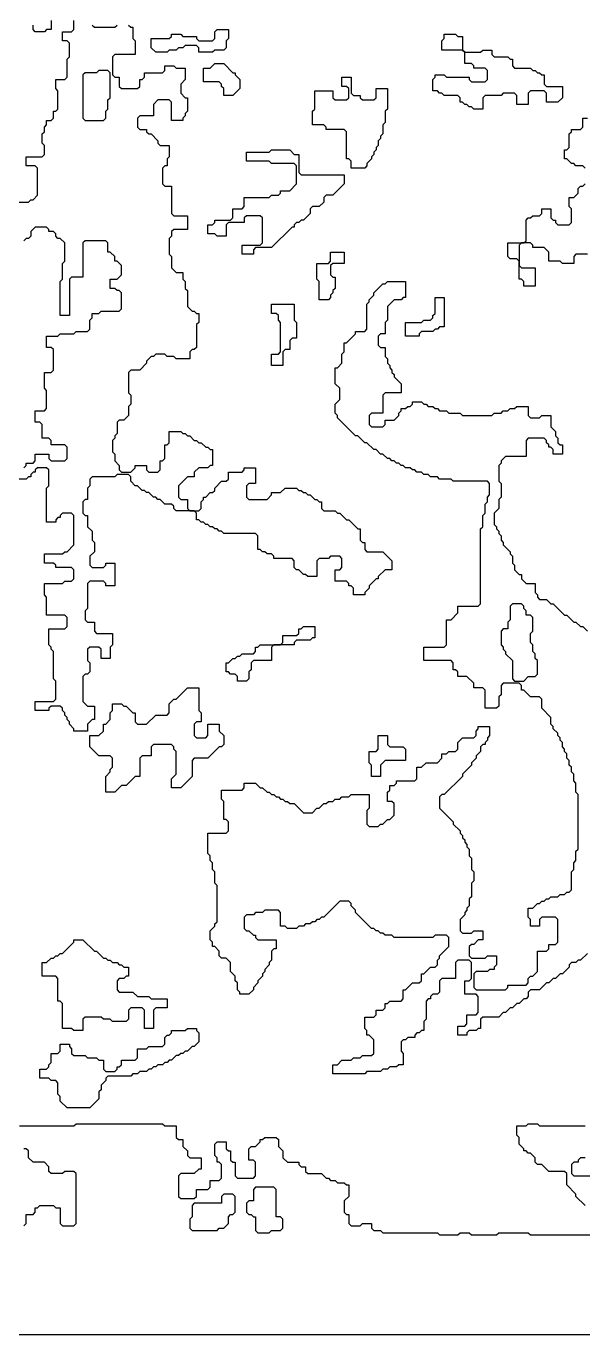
# Model space of a CAD drawing. Header units: metres. Extents: x 0 to 1000, y 0 to 1000.
# Drawn here: x 379 to 619, y 0 to 564 of the extents above; entities that cross this region are included whole.
import ezdxf

# ---------------------------------------------------------------- set-up
doc = ezdxf.new("R2010")
doc.units = ezdxf.units.M

msp = doc.modelspace()

# ---------------------------------------------------------------- linework, layer by layer
for points in [[(370.48, 487.78), (380.25, 487.78), (381.23, 488.76), (382.21, 488.76), (384.16, 490.71), (384.16, 502.44), (383.19, 503.42), (379.28, 503.42), (379.28, 507.33), (386.12, 507.33), (387.1, 508.31), (387.1, 512.22), (386.12, 513.2), (386.12, 517.11), (387.1, 518.08), (387.1, 520.04), (388.07, 521.02), (388.07, 522.97), (390.03, 522.97), (391.01, 523.95), (391.01, 526.88), (391.98, 526.88), (392.96, 527.86), (392.96, 535.68), (391.98, 536.66), (391.98, 540.57), (395.89, 540.57), (396.87, 541.54), (396.87, 549.36), (397.85, 550.34), (397.85, 556.21), (396.87, 557.18), (394.92, 557.18), (394.92, 561.09), (398.83, 561.09), (399.8, 562.07), (399.8, 565.98)], [(423.26, 564.03), (424.24, 563.05), (425.22, 563.05), (425.22, 558.16), (426.2, 557.18), (426.2, 551.32), (417.4, 551.32), (416.42, 550.34), (416.42, 542.52), (417.4, 541.54), (419.35, 541.54), (419.35, 537.63), (420.33, 536.66), (427.17, 536.66), (428.15, 537.63), (428.15, 540.57), (429.13, 540.57), (430.11, 541.54), (430.11, 543.5), (437.93, 543.5), (438.91, 544.48), (438.91, 546.43), (442.82, 546.43), (443.79, 545.45), (447.7, 545.45), (447.7, 540.57), (445.75, 538.61), (445.75, 534.7), (447.7, 532.75), (448.68, 532.75), (448.68, 526.88), (447.7, 525.9), (447.7, 524.93), (446.73, 523.95), (446.73, 522.97), (441.84, 522.97), (441.84, 530.79), (440.86, 531.77), (435.97, 531.77), (434.02, 529.81), (434.02, 524.93), (428.15, 524.93), (427.17, 523.95), (427.17, 520.04), (428.15, 519.06), (431.09, 519.06), (431.09, 518.08), (432.06, 517.11), (433.04, 517.11), (435.97, 514.17), (435.97, 513.2), (436.95, 512.22), (440.86, 512.22), (440.86, 507.33), (439.88, 506.35), (439.88, 503.42), (438.91, 503.42), (437.93, 502.44), (437.93, 495.6), (438.91, 494.62), (441.84, 494.62), (441.84, 482.89), (442.82, 481.92), (448.68, 481.92), (448.68, 476.05), (442.82, 476.05), (441.84, 475.07), (441.84, 473.12), (440.86, 472.14), (440.86, 465.3), (441.84, 464.32), (441.84, 459.43), (443.79, 457.48), (446.73, 457.48), (446.73, 454.55), (447.7, 453.57), (447.7, 450.64), (448.68, 449.66), (448.68, 442.82), (450.64, 440.86), (451.61, 440.86), (452.59, 439.88), (453.57, 439.88), (453.57, 435.97), (452.59, 435), (452.59, 425.22), (451.61, 424.24), (450.64, 424.24), (449.66, 423.26), (449.66, 420.33), (443.79, 420.33), (442.82, 421.31), (439.88, 421.31), (438.91, 422.29), (435, 422.29), (434.02, 421.31), (433.04, 421.31), (431.09, 419.35), (431.09, 418.38), (428.15, 415.44), (424.24, 415.44), (423.26, 414.47), (423.26, 405.67), (424.24, 404.69), (424.24, 400.78), (423.26, 399.8), (423.26, 395.89), (421.31, 393.94), (419.35, 393.94), (418.38, 392.96), (418.38, 388.07), (417.4, 387.1), (417.4, 386.12), (416.42, 385.14), (416.42, 380.25), (417.4, 379.28), (417.4, 376.34), (419.35, 374.39), (419.35, 372.43), (420.33, 371.46), (424.24, 371.46), (426.2, 373.41), (426.2, 374.39), (431.09, 374.39), (431.09, 372.43), (432.06, 371.46), (435.97, 371.46), (436.95, 372.43), (436.95, 376.34), (437.93, 376.34), (438.91, 377.32), (438.91, 383.19), (439.88, 383.19), (440.86, 384.16), (440.86, 389.05), (445.75, 389.05), (446.73, 388.07), (447.7, 388.07), (448.68, 387.1), (449.66, 387.1), (451.61, 385.14), (452.59, 385.14), (453.57, 384.16), (454.55, 384.16), (456.5, 382.21), (457.48, 382.21), (458.46, 381.23), (459.43, 381.23), (459.43, 374.39), (458.46, 374.39), (457.48, 373.41), (453.57, 373.41), (451.61, 371.46), (451.61, 369.5), (448.68, 369.5), (444.77, 365.59), (444.77, 360.7), (445.75, 359.73), (448.68, 359.73), (448.68, 355.82), (449.66, 354.84), (453.57, 354.84), (454.55, 355.82), (454.55, 358.75), (455.52, 359.73), (455.52, 360.7), (456.5, 360.7), (458.46, 362.66), (459.43, 362.66), (460.41, 363.64), (460.41, 364.61), (463.34, 367.55), (465.3, 367.55), (466.28, 368.52), (466.28, 371.46), (472.14, 371.46), (473.12, 372.43), (473.12, 373.41), (478.01, 373.41), (478.01, 366.57), (475.07, 366.57), (474.1, 365.59), (474.1, 360.7), (475.07, 359.73), (482.89, 359.73), (484.85, 361.68), (484.85, 362.66), (488.76, 362.66), (490.71, 364.61), (495.6, 364.61), (496.58, 363.64), (497.56, 363.64), (498.53, 362.66), (499.51, 362.66), (500.49, 361.68), (501.47, 361.68), (503.42, 359.73), (504.4, 359.73), (505.38, 358.75), (506.35, 358.75), (506.35, 355.82), (507.33, 354.84), (512.22, 354.84), (513.2, 353.86), (514.17, 353.86), (517.11, 350.93), (518.08, 350.93), (521.99, 347.02), (522.97, 347.02), (522.97, 342.13), (523.95, 341.15), (524.93, 341.15), (524.93, 338.22), (525.9, 337.24), (532.75, 337.24), (536.66, 333.33), (536.66, 329.42), (533.72, 329.42), (530.79, 326.49), (530.79, 325.51), (529.81, 325.51), (526.88, 322.58), (526.88, 321.6), (524.93, 319.65), (524.93, 318.67), (520.04, 318.67), (520.04, 321.6), (519.06, 322.58), (518.08, 322.58), (518.08, 323.56), (517.11, 324.54), (512.22, 324.54), (512.22, 329.42), (514.17, 329.42), (515.15, 330.4), (515.15, 334.31), (514.17, 335.29), (510.26, 335.29), (509.29, 334.31), (505.38, 334.31), (504.4, 333.33), (504.4, 326.49), (500.49, 326.49), (499.51, 327.47), (498.53, 327.47), (496.58, 329.42), (495.6, 329.42), (494.62, 330.4), (494.62, 333.33), (493.65, 334.31), (485.83, 334.31), (485.83, 335.29), (484.85, 336.27), (482.89, 336.27), (481.92, 337.24), (480.94, 337.24), (479.96, 338.22), (478.98, 338.22), (478.98, 344.09), (478.01, 345.06), (464.32, 345.06), (463.34, 346.04), (462.37, 346.04), (461.39, 347.02), (460.41, 347.02), (459.43, 348), (458.46, 348), (457.48, 348.97), (456.5, 348.97), (455.52, 349.95), (454.55, 349.95), (453.57, 350.93), (452.59, 350.93), (452.59, 353.86), (451.61, 354.84), (443.79, 354.84), (442.82, 355.82), (442.82, 356.79), (441.84, 357.77), (438.91, 357.77), (436.95, 359.73), (435.97, 359.73), (435, 360.7), (434.02, 360.7), (432.06, 362.66), (431.09, 362.66), (430.11, 363.64), (429.13, 363.64), (427.17, 365.59), (426.2, 365.59), (424.24, 367.55), (424.24, 369.5), (423.26, 370.48), (418.38, 370.48), (417.4, 369.5), (407.62, 369.5), (406.65, 368.52), (406.65, 365.59), (405.67, 364.61), (405.67, 359.73), (404.69, 359.73), (403.71, 358.75), (403.71, 353.86), (404.69, 352.88), (405.67, 352.88), (405.67, 348), (407.62, 346.04), (407.62, 342.13), (408.6, 341.15), (408.6, 337.24), (406.65, 335.29), (406.65, 331.38), (407.62, 330.4), (412.51, 330.4), (413.49, 331.38), (413.49, 332.36), (417.4, 332.36), (417.4, 322.58), (413.49, 322.58), (413.49, 323.56), (412.51, 324.54), (406.65, 324.54), (405.67, 323.56), (405.67, 312.81), (404.69, 311.83), (404.69, 307.92), (405.67, 306.94), (408.6, 306.94), (408.6, 303.03), (409.58, 302.05), (416.42, 302.05), (416.42, 297.17), (415.44, 296.19), (415.44, 291.3), (411.53, 291.3), (411.53, 295.21), (410.56, 296.19), (406.65, 296.19), (405.67, 295.21), (405.67, 290.32), (406.65, 289.35), (406.65, 285.43), (405.67, 284.46), (404.69, 284.46), (403.71, 283.48), (403.71, 272.73), (405.67, 270.77), (408.6, 270.77), (408.6, 264.91), (407.62, 264.91), (405.67, 262.95), (405.67, 260.02), (399.8, 260.02), (399.8, 261), (397.85, 262.95), (397.85, 263.93), (396.87, 264.91), (396.87, 265.88), (395.89, 266.86), (395.89, 267.84), (394.92, 268.82), (394.92, 269.79), (393.94, 270.77), (390.03, 270.77), (389.05, 269.79), (389.05, 268.82), (383.19, 268.82), (383.19, 272.73), (391.01, 272.73), (391.98, 273.7), (391.98, 281.52), (391.01, 282.5), (391.01, 294.23), (390.03, 295.21), (390.03, 296.19), (389.05, 297.17), (389.05, 304.01), (395.89, 304.01), (396.87, 304.99), (396.87, 308.9), (395.89, 309.87), (388.07, 309.87), (388.07, 317.69), (387.1, 318.67), (387.1, 323.56), (394.92, 323.56), (395.89, 324.54), (398.83, 324.54), (399.8, 325.51), (399.8, 329.42), (398.83, 330.4), (391.98, 330.4), (391.98, 331.38), (391.01, 332.36), (387.1, 332.36), (387.1, 336.27), (394.92, 336.27), (395.89, 337.24), (396.87, 337.24), (399.8, 340.18), (399.8, 352.88), (398.83, 353.86), (394.92, 353.86), (393.94, 352.88), (393.94, 351.91), (392.96, 351.91), (391.98, 350.93), (391.98, 349.95), (388.07, 349.95), (388.07, 364.61), (389.05, 365.59), (389.05, 372.43), (388.07, 373.41), (384.16, 373.41), (383.19, 372.43), (383.19, 371.46), (382.21, 371.46), (381.23, 370.48), (381.23, 369.5), (380.25, 369.5), (379.28, 368.52), (375.37, 368.52)], [(390.03, 565.98), (390.03, 562.07), (388.07, 562.07), (387.1, 561.09), (383.19, 561.09), (382.21, 562.07), (382.21, 564.03)], [(407.62, 564.03), (408.6, 563.05), (417.4, 563.05), (418.38, 564.03)], [(619.75, 502.44), (618.77, 503.42), (615.84, 503.42), (614.86, 504.4), (613.88, 504.4), (611.93, 506.35), (610.95, 506.35), (610.95, 510.26), (611.93, 510.26), (612.9, 511.24), (612.9, 517.11), (613.88, 518.08), (613.88, 519.06), (617.79, 519.06), (618.77, 520.04), (618.77, 523.95), (620.72, 523.95)], [(620.72, 465.3), (615.84, 465.3), (614.86, 464.32), (614.86, 461.39), (609.97, 461.39), (608.99, 462.37), (604.11, 462.37), (604.11, 466.28), (602.15, 468.23), (597.26, 468.23), (597.26, 469.21), (596.29, 470.19), (592.38, 470.19), (591.4, 469.21), (591.4, 460.41), (592.38, 459.43), (598.24, 459.43), (598.24, 451.61), (593.35, 451.61), (593.35, 453.57), (592.38, 454.55), (591.4, 454.55), (591.4, 462.37), (590.42, 463.34), (587.49, 463.34), (586.51, 464.32), (586.51, 470.19), (593.35, 470.19), (594.33, 471.16), (594.33, 479.96), (595.31, 480.94), (596.29, 480.94), (597.26, 481.92), (600.2, 481.92), (601.17, 482.89), (601.17, 484.85), (605.08, 484.85), (605.08, 480.94), (606.06, 479.96), (607.04, 479.96), (607.04, 478.98), (608.02, 478.01), (612.9, 478.01), (613.88, 478.98), (613.88, 484.85), (612.9, 485.83), (612.9, 489.74), (614.86, 489.74), (616.81, 491.69), (616.81, 493.65), (617.79, 494.62), (618.77, 494.62), (619.75, 495.6)], [(378.3, 373.41), (379.28, 374.39), (379.28, 375.37), (382.21, 375.37), (383.19, 376.34), (383.19, 379.28), (389.05, 379.28), (389.05, 377.32), (390.03, 376.34), (395.89, 376.34), (396.87, 377.32), (396.87, 382.21), (395.89, 383.19), (390.03, 383.19), (390.03, 385.14), (389.05, 386.12), (386.12, 386.12), (386.12, 391.98), (385.14, 392.96), (383.19, 392.96), (383.19, 397.85), (387.1, 397.85), (388.07, 398.83), (388.07, 406.65), (387.1, 407.62), (387.1, 414.47), (390.03, 414.47), (391.01, 415.44), (391.01, 424.24), (390.03, 425.22), (388.07, 425.22), (388.07, 430.11), (392.96, 430.11), (393.94, 431.09), (399.8, 431.09), (400.78, 432.06), (405.67, 432.06), (406.65, 433.04), (406.65, 436.95), (407.62, 437.93), (407.62, 439.88), (410.56, 439.88), (411.53, 440.86), (419.35, 440.86), (420.33, 441.84), (420.33, 448.68), (419.35, 449.66), (418.38, 449.66), (417.4, 450.64), (415.44, 450.64), (415.44, 454.55), (418.38, 454.55), (420.33, 456.5), (420.33, 460.41), (418.38, 462.37), (417.4, 462.37), (417.4, 464.32), (415.44, 466.28), (414.47, 466.28), (414.47, 470.19), (413.49, 471.16), (404.69, 471.16), (403.71, 470.19), (403.71, 455.52), (398.83, 455.52), (397.85, 454.55), (397.85, 438.91), (393.94, 438.91), (393.94, 453.57), (394.92, 454.55), (394.92, 461.39), (395.89, 462.37), (395.89, 470.19), (393.94, 472.14), (392.96, 472.14), (391.98, 473.12), (391.98, 474.1), (391.01, 475.07), (389.05, 475.07), (389.05, 476.05), (388.07, 477.03), (383.19, 477.03), (381.23, 475.07), (381.23, 473.12), (380.25, 472.14), (379.28, 472.14), (378.3, 471.16)], [(620.72, 164.22), (617.79, 161.29), (616.81, 161.29), (615.84, 160.31), (613.88, 160.31), (612.9, 159.34), (612.9, 158.36), (609.97, 155.43), (608.99, 155.43), (607.04, 153.47), (606.06, 153.47), (604.11, 151.52), (603.13, 151.52), (600.2, 148.58), (596.29, 148.58), (595.31, 147.61), (595.31, 145.65), (594.33, 144.67), (593.35, 144.67), (591.4, 142.72), (590.42, 142.72), (588.47, 140.76), (587.49, 140.76), (585.53, 138.81), (584.56, 138.81), (582.6, 136.85), (575.76, 136.85), (574.78, 135.87), (574.78, 131.96), (573.8, 131.96), (572.83, 130.99), (569.89, 130.99), (568.91, 130.01), (568.91, 129.03), (565, 129.03), (565, 132.94), (567.94, 132.94), (568.91, 133.92), (568.91, 137.83), (572.83, 137.83), (573.8, 138.81), (573.8, 145.65), (572.83, 146.63), (567.94, 146.63), (567.94, 152.49), (569.89, 152.49), (570.87, 153.47), (570.87, 160.31), (569.89, 161.29), (565, 161.29), (564.03, 160.31), (564.03, 153.47), (558.16, 153.47), (557.18, 152.49), (557.18, 147.61), (556.21, 146.63), (554.25, 146.63), (553.27, 145.65), (553.27, 144.67), (552.3, 144.67), (551.32, 143.7), (551.32, 135.87), (550.34, 134.9), (550.34, 130.99), (549.36, 130.99), (548.39, 130.01), (547.41, 130.01), (546.43, 129.03), (546.43, 128.05), (543.5, 128.05), (542.52, 127.08), (541.54, 127.08), (540.57, 126.1), (540.57, 122.19), (541.54, 121.21), (541.54, 116.32), (539.59, 116.32), (538.61, 115.35), (535.68, 115.35), (534.7, 114.37), (532.75, 114.37), (531.77, 113.39), (525.9, 113.39), (524.93, 112.41), (511.24, 112.41), (511.24, 116.32), (513.2, 116.32), (515.15, 118.28), (519.06, 118.28), (520.04, 119.26), (522.97, 119.26), (523.95, 120.23), (527.86, 120.23), (528.84, 121.21), (528.84, 127.08), (526.88, 129.03), (525.9, 129.03), (525.9, 130.99), (524.93, 131.96), (524.93, 136.85), (528.84, 136.85), (529.81, 137.83), (529.81, 139.78), (532.75, 139.78), (533.72, 140.76), (533.72, 142.72), (534.7, 142.72), (535.68, 143.7), (540.57, 143.7), (541.54, 144.67), (541.54, 148.58), (542.52, 148.58), (545.45, 151.52), (548.39, 151.52), (549.36, 152.49), (549.36, 155.43), (550.34, 155.43), (553.27, 158.36), (555.23, 158.36), (556.21, 159.34), (556.21, 161.29), (557.18, 162.27), (557.18, 163.25), (561.09, 167.16), (561.09, 171.07), (560.12, 172.04), (555.23, 172.04), (554.25, 171.07), (537.63, 171.07), (536.66, 172.04), (533.72, 172.04), (532.75, 173.02), (531.77, 173.02), (530.79, 174), (529.81, 174), (528.84, 174.98), (527.86, 174.98), (521.02, 181.82), (521.02, 182.8), (519.06, 184.75), (519.06, 185.73), (518.08, 186.71), (514.17, 186.71), (507.33, 179.86), (506.35, 179.86), (505.38, 178.89), (504.4, 178.89), (503.42, 177.91), (502.44, 177.91), (501.47, 176.93), (499.51, 176.93), (498.53, 175.95), (496.58, 175.95), (495.6, 174.98), (491.69, 174.98), (490.71, 175.95), (488.76, 175.95), (488.76, 181.82), (487.78, 182.8), (481.92, 182.8), (480.94, 181.82), (478.01, 181.82), (477.03, 180.84), (474.1, 180.84), (473.12, 179.86), (473.12, 174.98), (474.1, 174), (475.07, 174), (477.03, 172.04), (478.01, 172.04), (478.01, 171.07), (478.98, 170.09), (486.8, 170.09), (486.8, 166.18), (485.83, 166.18), (484.85, 165.2), (484.85, 161.29), (483.87, 160.31), (483.87, 159.34), (481.92, 157.38), (481.92, 156.4), (480.94, 155.43), (480.94, 154.45), (478.98, 152.49), (478.98, 151.52), (477.03, 149.56), (477.03, 148.58), (475.07, 146.63), (471.16, 146.63), (471.16, 147.61), (470.19, 148.58), (470.19, 151.52), (469.21, 152.49), (469.21, 154.45), (467.25, 156.4), (467.25, 160.31), (465.3, 162.27), (463.34, 162.27), (462.37, 163.25), (462.37, 165.2), (460.41, 167.16), (459.43, 167.16), (459.43, 169.11), (458.46, 170.09), (458.46, 174), (460.41, 175.95), (460.41, 176.93), (461.39, 177.91), (461.39, 193.55), (460.41, 194.53), (460.41, 199.41), (459.43, 200.39), (459.43, 203.32), (458.46, 204.3), (458.46, 206.26), (457.48, 207.23), (457.48, 216.03), (465.3, 216.03), (466.28, 217.01), (466.28, 220.92), (465.3, 221.9), (464.32, 221.9), (464.32, 229.72), (463.34, 230.69), (463.34, 234.6), (472.14, 234.6), (473.12, 235.58), (473.12, 237.54), (478.01, 237.54), (479.96, 235.58), (480.94, 235.58), (482.89, 233.63), (483.87, 233.63), (484.85, 232.65), (485.83, 232.65), (486.8, 231.67), (487.78, 231.67), (488.76, 230.69), (489.74, 230.69), (490.71, 229.72), (491.69, 229.72), (492.67, 228.74), (494.62, 228.74), (498.53, 224.83), (502.44, 224.83), (504.4, 226.78), (505.38, 226.78), (507.33, 228.74), (508.31, 228.74), (509.29, 229.72), (511.24, 229.72), (512.22, 230.69), (514.17, 230.69), (515.15, 231.67), (518.08, 231.67), (519.06, 232.65), (526.88, 232.65), (526.88, 226.78), (525.9, 225.81), (525.9, 219.94), (526.88, 218.96), (530.79, 218.96), (531.77, 219.94), (532.75, 219.94), (534.7, 221.9), (535.68, 221.9), (537.63, 223.85), (537.63, 228.74), (536.66, 229.72), (534.7, 229.72), (534.7, 233.63), (535.68, 234.6), (535.68, 236.56), (537.63, 236.56), (538.61, 237.54), (538.61, 238.51), (546.43, 238.51), (547.41, 239.49), (547.41, 244.38), (549.36, 244.38), (551.32, 246.33), (556.21, 246.33), (558.16, 248.29), (558.16, 250.24), (560.12, 250.24), (561.09, 251.22), (564.03, 251.22), (565, 252.2), (565, 255.13), (566.96, 257.09), (571.85, 257.09), (572.83, 258.06), (572.83, 260.02), (573.8, 261), (573.8, 261.97), (578.69, 261.97), (578.69, 258.06), (577.71, 257.09), (577.71, 256.11), (576.74, 255.13), (576.74, 254.15), (575.76, 254.15), (574.78, 253.18), (574.78, 251.22), (572.83, 249.27), (572.83, 248.29), (570.87, 246.33), (570.87, 245.36), (566.96, 241.45), (566.96, 240.47), (559.14, 232.65), (558.16, 232.65), (557.18, 231.67), (557.18, 226.78), (563.05, 220.92), (563.05, 219.94), (565.98, 217.01), (565.98, 216.03), (566.96, 215.05), (566.96, 214.08), (567.94, 213.1), (567.94, 212.12), (568.91, 211.14), (568.91, 210.17), (569.89, 209.19), (569.89, 206.26), (570.87, 205.28), (570.87, 200.39), (571.85, 199.41), (571.85, 195.5), (570.87, 194.53), (570.87, 188.66), (569.89, 187.68), (569.89, 184.75), (568.91, 183.77), (568.91, 182.8), (567.94, 181.82), (567.94, 180.84), (565.98, 178.89), (565.98, 174), (566.96, 173.02), (570.87, 173.02), (571.85, 174), (575.76, 174), (575.76, 170.09), (573.8, 170.09), (571.85, 168.13), (570.87, 168.13), (569.89, 167.16), (569.89, 163.25), (570.87, 162.27), (576.74, 162.27), (577.71, 163.25), (581.62, 163.25), (581.62, 159.34), (580.65, 158.36), (580.65, 157.38), (578.69, 157.38), (577.71, 156.4), (572.83, 156.4), (571.85, 155.43), (571.85, 149.56), (572.83, 148.58), (585.53, 148.58), (586.51, 149.56), (586.51, 150.54), (594.33, 150.54), (595.31, 151.52), (595.31, 153.47), (596.29, 154.45), (597.26, 154.45), (599.22, 156.4), (599.22, 165.2), (603.13, 165.2), (604.11, 166.18), (604.11, 168.13), (607.04, 168.13), (608.02, 169.11), (608.02, 178.89), (607.04, 179.86), (601.17, 179.86), (600.2, 178.89), (600.2, 175.95), (596.29, 175.95), (596.29, 178.89), (595.31, 179.86), (595.31, 183.77), (597.26, 183.77), (599.22, 185.73), (600.2, 185.73), (601.17, 186.71), (602.15, 186.71), (603.13, 187.68), (604.11, 187.68), (605.08, 188.66), (608.02, 188.66), (608.99, 189.64), (610.95, 189.64), (611.93, 190.62), (612.9, 190.62), (613.88, 191.59), (613.88, 199.41), (614.86, 200.39), (614.86, 203.32), (615.84, 204.3), (615.84, 208.21), (616.81, 209.19), (616.81, 232.65), (615.84, 233.63), (615.84, 237.54), (614.86, 238.51), (614.86, 241.45), (613.88, 242.42), (613.88, 244.38), (612.9, 245.36), (612.9, 247.31), (611.93, 248.29), (611.93, 250.24), (610.95, 251.22), (610.95, 252.2), (609.97, 253.18), (609.97, 255.13), (608.99, 256.11), (608.99, 257.09), (608.02, 258.06), (608.02, 259.04), (606.06, 261), (606.06, 261.97), (605.08, 262.95), (605.08, 265.88), (601.17, 269.79), (601.17, 273.7), (600.2, 274.68), (596.29, 274.68), (593.35, 277.61), (592.38, 277.61), (592.38, 279.57), (591.4, 280.55), (584.56, 280.55), (583.58, 279.57), (583.58, 275.66), (582.6, 274.68), (582.6, 270.77), (581.62, 269.79), (576.74, 269.79), (576.74, 277.61), (575.76, 278.59), (571.85, 278.59), (571.85, 280.55), (568.91, 283.48), (565, 283.48), (565, 285.43), (564.03, 286.41), (563.05, 286.41), (563.05, 289.35), (562.07, 290.32), (550.34, 290.32), (550.34, 296.19), (559.14, 296.19), (560.12, 297.17), (560.12, 307.92), (562.07, 307.92), (565, 310.85), (565, 313.78), (573.8, 313.78), (574.78, 314.76), (574.78, 347.02), (575.76, 348), (575.76, 352.88), (576.74, 353.86), (576.74, 357.77), (577.71, 358.75), (577.71, 360.7), (578.69, 361.68), (578.69, 366.57), (577.71, 367.55), (563.05, 367.55), (562.07, 368.52), (557.18, 368.52), (556.21, 369.5), (553.27, 369.5), (552.3, 370.48), (550.34, 370.48), (549.36, 371.46), (547.41, 371.46), (546.43, 372.43), (545.45, 372.43), (544.48, 373.41), (542.52, 373.41), (541.54, 374.39), (540.57, 374.39), (539.59, 375.37), (538.61, 375.37), (537.63, 376.34), (536.66, 376.34), (535.68, 377.32), (534.7, 377.32), (532.75, 379.28), (531.77, 379.28), (529.81, 381.23), (528.84, 381.23), (525.9, 384.16), (524.93, 384.16), (521.99, 387.1), (521.02, 387.1), (513.2, 394.92), (513.2, 395.89), (512.22, 396.87), (512.22, 400.78), (514.17, 402.74), (514.17, 407.62), (512.22, 409.58), (512.22, 416.42), (513.2, 416.42), (515.15, 418.38), (515.15, 422.29), (516.13, 423.26), (516.13, 427.17), (517.11, 427.17), (521.02, 431.09), (521.02, 432.06), (524.93, 432.06), (525.9, 433.04), (525.9, 443.79), (526.88, 444.77), (526.88, 445.75), (528.84, 447.7), (528.84, 448.68), (532.75, 452.59), (533.72, 452.59), (534.7, 453.57), (542.52, 453.57), (542.52, 446.73), (541.54, 446.73), (540.57, 445.75), (537.63, 445.75), (534.7, 442.82), (534.7, 436.95), (533.72, 435.97), (533.72, 431.09), (531.77, 431.09), (530.79, 430.11), (530.79, 426.2), (531.77, 425.22), (533.72, 425.22), (533.72, 421.31), (534.7, 420.33), (534.7, 418.38), (535.68, 417.4), (535.68, 416.42), (536.66, 415.44), (536.66, 414.47), (537.63, 413.49), (537.63, 412.51), (540.57, 409.58), (540.57, 405.67), (533.72, 405.67), (532.75, 404.69), (532.75, 396.87), (527.86, 396.87), (526.88, 395.89), (526.88, 391.98), (527.86, 391.01), (532.75, 391.01), (533.72, 391.98), (533.72, 393.94), (537.63, 393.94), (539.59, 395.89), (539.59, 396.87), (540.57, 397.85), (540.57, 398.83), (542.52, 398.83), (543.5, 399.8), (544.48, 399.8), (545.45, 400.78), (545.45, 401.76), (549.36, 401.76), (550.34, 400.78), (551.32, 400.78), (552.3, 399.8), (554.25, 399.8), (555.23, 398.83), (556.21, 398.83), (557.18, 397.85), (560.12, 397.85), (561.09, 396.87), (565.98, 396.87), (566.96, 395.89), (579.67, 395.89), (580.65, 396.87), (583.58, 396.87), (584.56, 397.85), (586.51, 397.85), (587.49, 398.83), (589.44, 398.83), (590.42, 399.8), (595.31, 399.8), (595.31, 395.89), (596.29, 394.92), (600.2, 394.92), (601.17, 395.89), (605.08, 395.89), (605.08, 391.01), (607.04, 389.05), (607.04, 387.1), (608.02, 386.12), (608.02, 384.16), (608.99, 383.19), (609.97, 383.19), (609.97, 379.28), (606.06, 379.28), (606.06, 381.23), (605.08, 382.21), (604.11, 382.21), (604.11, 383.19), (603.13, 384.16), (603.13, 385.14), (602.15, 386.12), (595.31, 386.12), (594.33, 385.14), (594.33, 378.3), (585.53, 378.3), (583.58, 376.34), (583.58, 375.37), (582.6, 374.39), (582.6, 367.55), (583.58, 366.57), (583.58, 360.7), (582.6, 359.73), (582.6, 355.82), (580.65, 353.86), (580.65, 348.97), (581.62, 348), (581.62, 347.02), (582.6, 346.04), (582.6, 345.06), (583.58, 344.09), (583.58, 342.13), (584.56, 341.15), (584.56, 340.18), (587.49, 337.24), (587.49, 336.27), (588.47, 335.29), (588.47, 332.36), (589.44, 331.38), (589.44, 329.42), (591.4, 327.47), (592.38, 327.47), (592.38, 325.51), (594.33, 323.56), (598.24, 323.56), (598.24, 319.65), (599.22, 318.67), (599.22, 317.69), (600.2, 316.72), (603.13, 316.72), (605.08, 314.76), (606.06, 314.76), (610.95, 309.87), (611.93, 309.87), (614.86, 306.94), (615.84, 306.94), (617.79, 304.99), (618.77, 304.99), (620.72, 303.03)], [(376.34, 89.93), (399.8, 89.93), (400.78, 90.91), (437.93, 90.91), (438.91, 89.93), (443.79, 89.93), (443.79, 85.04), (444.77, 84.07), (446.73, 84.07), (446.73, 81.13), (448.68, 79.18), (448.68, 77.22), (449.66, 76.25), (454.55, 76.25), (454.55, 71.36), (453.57, 71.36), (451.61, 69.4), (445.75, 69.4), (444.77, 68.43), (444.77, 59.63), (445.75, 58.65), (451.61, 58.65), (452.59, 59.63), (452.59, 62.56), (457.48, 62.56), (458.46, 63.54), (458.46, 66.47), (462.37, 66.47), (463.34, 67.45), (463.34, 73.31), (462.37, 74.29), (461.39, 74.29), (461.39, 76.25), (460.41, 77.22), (460.41, 82.11), (461.39, 83.09), (465.3, 83.09), (465.3, 80.16), (466.28, 79.18), (467.25, 79.18), (467.25, 75.27), (468.23, 74.29), (469.21, 74.29), (469.21, 68.43), (470.19, 67.45), (477.03, 67.45), (478.01, 68.43), (478.01, 74.29), (477.03, 75.27), (475.07, 75.27), (475.07, 80.16), (476.05, 81.13), (478.01, 81.13), (479.96, 83.09), (479.96, 84.07), (480.94, 84.07), (481.92, 85.04), (486.8, 85.04), (487.78, 84.07), (487.78, 81.13), (489.74, 79.18), (489.74, 76.25), (491.69, 74.29), (496.58, 74.29), (496.58, 73.31), (497.56, 72.34), (499.51, 72.34), (499.51, 70.38), (500.49, 69.4), (506.35, 69.4), (508.31, 67.45), (509.29, 67.45), (510.26, 66.47), (512.22, 66.47), (513.2, 65.49), (516.13, 65.49), (517.11, 64.52), (518.08, 64.52), (518.08, 59.63), (516.13, 57.67), (516.13, 52.79), (517.11, 51.81), (518.08, 51.81), (518.08, 47.9), (519.06, 46.92), (522.97, 46.92), (523.95, 47.9), (527.86, 47.9), (527.86, 45.94), (528.84, 44.97), (531.77, 44.97), (532.75, 43.99), (556.21, 43.99), (557.18, 43.01), (565, 43.01), (565.98, 43.99), (569.89, 43.99), (570.87, 43.01), (581.62, 43.01), (582.6, 43.99), (595.31, 43.99), (596.29, 43.01), (629.52, 43.01)], [(619.75, 55.72), (615.84, 59.63), (615.84, 60.61), (611.93, 64.52), (611.93, 69.4), (610.95, 70.38), (604.11, 70.38), (601.17, 73.31), (599.22, 73.31), (598.24, 74.29), (598.24, 76.25), (596.29, 78.2), (595.31, 78.2), (594.33, 79.18), (593.35, 79.18), (593.35, 80.16), (591.4, 82.11), (591.4, 85.04), (590.42, 86.02), (590.42, 89.93), (594.33, 89.93), (595.31, 90.91), (599.22, 90.91), (600.2, 89.93), (619.75, 89.93)], [(378.3, 46.92), (379.28, 47.9), (379.28, 51.81), (382.21, 51.81), (383.19, 52.79), (383.19, 54.74), (384.16, 54.74), (385.14, 55.72), (391.01, 55.72), (391.98, 54.74), (393.94, 54.74), (393.94, 47.9), (394.92, 46.92), (399.8, 46.92), (400.78, 47.9), (400.78, 69.4), (399.8, 70.38), (395.89, 70.38), (394.92, 69.4), (390.03, 69.4), (389.05, 70.38), (389.05, 72.34), (387.1, 74.29), (382.21, 74.29), (380.25, 76.25), (380.25, 79.18), (379.28, 80.16), (378.3, 80.16)], [(619.75, 76.25), (617.79, 76.25), (616.81, 75.27), (616.81, 74.29), (614.86, 74.29), (613.88, 73.31), (613.88, 69.4), (614.86, 68.43), (625.61, 68.43)], [(1000, 0), (0, 0)]]:
    msp.add_lwpolyline(points)
for points in [[(435, 552.3), (433.04, 554.25), (433.04, 558.16), (440.86, 558.16), (441.84, 559.14), (441.84, 560.12), (445.75, 560.12), (446.73, 559.14), (452.59, 559.14), (452.59, 558.16), (453.57, 557.18), (459.43, 557.18), (460.41, 558.16), (460.41, 561.09), (461.39, 562.07), (466.28, 562.07), (466.28, 558.16), (465.3, 557.18), (465.3, 554.25), (464.32, 553.27), (460.41, 553.27), (459.43, 552.3), (453.57, 552.3), (453.57, 554.25), (452.59, 555.23), (447.7, 555.23), (446.73, 554.25), (444.77, 554.25), (443.79, 553.27), (440.86, 553.27), (439.88, 552.3)], [(571.85, 527.86), (570.87, 528.84), (569.89, 528.84), (568.91, 529.81), (567.94, 529.81), (566.96, 530.79), (565.98, 530.79), (565.98, 532.75), (565, 533.72), (559.14, 533.72), (558.16, 534.7), (557.18, 534.7), (556.21, 535.68), (554.25, 535.68), (554.25, 540.57), (555.23, 541.54), (555.23, 542.52), (559.14, 542.52), (560.12, 541.54), (569.89, 541.54), (569.89, 540.57), (570.87, 539.59), (576.74, 539.59), (577.71, 540.57), (577.71, 544.48), (576.74, 545.45), (571.85, 545.45), (571.85, 546.43), (570.87, 547.41), (567.94, 547.41), (567.94, 552.3), (566.96, 553.27), (558.16, 553.27), (558.16, 557.18), (559.14, 558.16), (559.14, 560.12), (564.03, 560.12), (565, 559.14), (566.96, 559.14), (566.96, 553.27), (567.94, 552.3), (574.78, 552.3), (575.76, 553.27), (579.67, 553.27), (579.67, 551.32), (580.65, 550.34), (586.51, 550.34), (587.49, 549.36), (588.47, 549.36), (588.47, 546.43), (589.44, 545.45), (596.29, 545.45), (597.26, 544.48), (598.24, 544.48), (599.22, 543.5), (600.2, 543.5), (601.17, 542.52), (602.15, 542.52), (602.15, 538.61), (603.13, 537.63), (609.97, 537.63), (609.97, 532.75), (608.02, 530.79), (603.13, 530.79), (603.13, 534.7), (602.15, 535.68), (596.29, 535.68), (595.31, 534.7), (595.31, 529.81), (590.42, 529.81), (590.42, 533.72), (589.44, 534.7), (584.56, 534.7), (583.58, 533.72), (576.74, 533.72), (575.76, 532.75), (575.76, 527.86)], [(464.32, 533.72), (464.32, 536.66), (463.34, 537.63), (463.34, 538.61), (462.37, 539.59), (455.52, 539.59), (455.52, 545.45), (458.46, 545.45), (460.41, 547.41), (464.32, 547.41), (468.23, 543.5), (469.21, 543.5), (469.21, 542.52), (471.16, 540.57), (471.16, 536.66), (468.23, 533.72)], [(403.71, 523.95), (404.69, 522.97), (412.51, 522.97), (413.49, 523.95), (413.49, 526.88), (414.47, 527.86), (414.47, 531.77), (415.44, 532.75), (415.44, 543.5), (414.47, 544.48), (410.56, 544.48), (409.58, 543.5), (404.69, 543.5), (403.71, 542.52)], [(519.06, 502.44), (519.06, 505.38), (518.08, 506.35), (517.11, 506.35), (517.11, 518.08), (516.13, 519.06), (508.31, 519.06), (508.31, 520.04), (507.33, 521.02), (502.44, 521.02), (502.44, 526.88), (503.42, 527.86), (503.42, 535.68), (511.24, 535.68), (511.24, 532.75), (512.22, 531.77), (517.11, 531.77), (518.08, 532.75), (518.08, 536.66), (517.11, 537.63), (515.15, 537.63), (515.15, 541.54), (519.06, 541.54), (519.06, 534.7), (520.04, 533.72), (522.97, 533.72), (522.97, 532.75), (523.95, 531.77), (528.84, 531.77), (529.81, 532.75), (529.81, 536.66), (534.7, 536.66), (534.7, 527.86), (533.72, 526.88), (533.72, 521.99), (532.75, 521.02), (532.75, 517.11), (531.77, 516.13), (531.77, 515.15), (530.79, 514.17), (530.79, 512.22), (529.81, 511.24), (529.81, 510.26), (528.84, 509.29), (528.84, 508.31), (527.86, 507.33), (527.86, 506.35), (525.9, 504.4), (525.9, 503.42), (524.93, 502.44)], [(472.14, 465.3), (472.14, 469.21), (479.96, 469.21), (480.94, 470.19), (480.94, 480.94), (479.96, 481.92), (474.1, 481.92), (473.12, 480.94), (473.12, 478.98), (466.28, 478.98), (465.3, 478.01), (465.3, 473.12), (461.39, 473.12), (460.41, 474.1), (457.48, 474.1), (457.48, 478.01), (459.43, 478.01), (460.41, 478.98), (460.41, 479.96), (467.25, 479.96), (468.23, 480.94), (468.23, 484.85), (472.14, 484.85), (473.12, 485.83), (473.12, 489.74), (483.87, 489.74), (484.85, 490.71), (487.78, 490.71), (488.76, 491.69), (488.76, 492.67), (492.67, 492.67), (495.6, 495.6), (495.6, 503.42), (494.62, 504.4), (484.85, 504.4), (483.87, 505.38), (474.1, 505.38), (474.1, 509.29), (483.87, 509.29), (484.85, 510.26), (492.67, 510.26), (494.62, 508.31), (496.58, 508.31), (496.58, 500.49), (497.56, 499.51), (516.13, 499.51), (516.13, 495.6), (511.24, 490.71), (508.31, 490.71), (507.33, 489.74), (507.33, 487.78), (505.38, 485.83), (502.44, 485.83), (501.47, 484.85), (501.47, 482.89), (498.53, 479.96), (497.56, 479.96), (496.58, 478.98), (495.6, 478.98), (494.62, 478.01), (494.62, 477.03), (493.65, 477.03), (484.85, 468.23), (478.01, 468.23), (477.03, 467.25), (477.03, 465.3)], [(505.38, 445.75), (505.38, 453.57), (504.4, 454.55), (504.4, 461.39), (509.29, 461.39), (510.26, 462.37), (510.26, 466.28), (516.13, 466.28), (516.13, 461.39), (511.24, 461.39), (510.26, 460.41), (510.26, 456.5), (511.24, 455.52), (512.22, 455.52), (512.22, 450.64), (511.24, 449.66), (511.24, 448.68), (510.26, 447.7), (510.26, 446.73), (509.29, 445.75)], [(542.52, 430.11), (542.52, 435.97), (549.36, 435.97), (550.34, 436.95), (553.27, 436.95), (554.25, 437.93), (554.25, 438.91), (555.23, 439.88), (555.23, 446.73), (559.14, 446.73), (559.14, 434.02), (557.18, 434.02), (556.21, 433.04), (555.23, 433.04), (554.25, 432.06), (549.36, 432.06), (548.39, 431.09), (548.39, 430.11)], [(484.85, 417.4), (484.85, 422.29), (487.78, 422.29), (488.76, 423.26), (488.76, 435.97), (487.78, 436.95), (487.78, 438.91), (486.8, 439.88), (484.85, 439.88), (484.85, 443.79), (494.62, 443.79), (494.62, 436.95), (495.6, 435.97), (495.6, 429.13), (493.65, 429.13), (492.67, 428.15), (492.67, 424.24), (490.71, 424.24), (489.74, 423.26), (489.74, 417.4)], [(588.47, 282.5), (589.44, 281.52), (593.35, 281.52), (595.31, 283.48), (598.24, 283.48), (599.22, 284.46), (599.22, 290.32), (598.24, 291.3), (598.24, 293.26), (597.26, 294.23), (597.26, 297.17), (596.29, 298.14), (596.29, 302.05), (597.26, 303.03), (597.26, 308.9), (596.29, 309.87), (594.33, 309.87), (594.33, 311.83), (593.35, 312.81), (593.35, 313.78), (592.38, 314.76), (588.47, 314.76), (587.49, 313.78), (587.49, 307.92), (586.51, 306.94), (586.51, 304.01), (584.56, 304.01), (583.58, 303.03), (583.58, 297.17), (584.56, 296.19), (584.56, 295.21), (585.53, 294.23), (585.53, 293.26), (588.47, 290.32)], [(470.19, 281.52), (470.19, 283.48), (469.21, 284.46), (467.25, 284.46), (466.28, 285.43), (465.3, 285.43), (465.3, 289.35), (466.28, 289.35), (468.23, 291.3), (469.21, 291.3), (470.19, 292.28), (471.16, 292.28), (472.14, 293.26), (477.03, 293.26), (478.01, 294.23), (478.01, 296.19), (478.98, 296.19), (479.96, 297.17), (488.76, 297.17), (489.74, 298.14), (489.74, 301.08), (495.6, 301.08), (496.58, 302.05), (496.58, 304.01), (497.56, 304.01), (498.53, 304.99), (503.42, 304.99), (503.42, 300.1), (502.44, 300.1), (501.47, 299.12), (495.6, 299.12), (494.62, 298.14), (494.62, 297.17), (485.83, 297.17), (484.85, 296.19), (484.85, 290.32), (477.03, 290.32), (476.05, 289.35), (476.05, 286.41), (475.07, 285.43), (475.07, 282.5), (474.1, 281.52)], [(413.49, 233.63), (413.49, 240.47), (415.44, 242.42), (415.44, 243.4), (416.42, 244.38), (416.42, 248.29), (415.44, 249.27), (410.56, 249.27), (406.65, 253.18), (406.65, 258.06), (410.56, 258.06), (412.51, 260.02), (412.51, 262.95), (413.49, 262.95), (415.44, 264.91), (415.44, 267.84), (416.42, 268.82), (416.42, 271.75), (420.33, 271.75), (421.31, 270.77), (422.29, 270.77), (425.22, 267.84), (426.2, 267.84), (426.2, 263.93), (427.17, 262.95), (431.09, 262.95), (435, 266.86), (439.88, 266.86), (440.86, 267.84), (440.86, 271.75), (442.82, 273.7), (443.79, 273.7), (448.68, 278.59), (453.57, 278.59), (453.57, 268.82), (454.55, 267.84), (454.55, 263.93), (452.59, 263.93), (451.61, 262.95), (451.61, 258.06), (452.59, 257.09), (456.5, 257.09), (457.48, 258.06), (457.48, 262.95), (462.37, 262.95), (462.37, 260.02), (464.32, 258.06), (464.32, 254.15), (463.34, 253.18), (462.37, 253.18), (457.48, 248.29), (451.61, 248.29), (450.64, 247.31), (450.64, 240.47), (445.75, 235.58), (441.84, 235.58), (441.84, 239.49), (443.79, 241.45), (443.79, 251.22), (442.82, 252.2), (442.82, 253.18), (441.84, 254.15), (434.02, 254.15), (433.04, 253.18), (433.04, 249.27), (429.13, 249.27), (428.15, 248.29), (428.15, 240.47), (426.2, 240.47), (422.29, 236.56), (420.33, 236.56), (417.4, 233.63)], [(527.86, 240.47), (527.86, 245.36), (526.88, 246.33), (526.88, 251.22), (529.81, 251.22), (530.79, 252.2), (530.79, 258.06), (534.7, 258.06), (534.7, 254.15), (535.68, 253.18), (541.54, 253.18), (542.52, 252.2), (542.52, 247.31), (533.72, 247.31), (531.77, 245.36), (531.77, 240.47)], [(399.8, 130.99), (398.83, 131.96), (394.92, 131.96), (394.92, 142.72), (393.94, 143.7), (392.96, 143.7), (392.96, 153.47), (391.98, 154.45), (386.12, 154.45), (386.12, 160.31), (388.07, 160.31), (390.03, 162.27), (391.01, 162.27), (391.98, 163.25), (392.96, 163.25), (393.94, 164.22), (394.92, 164.22), (399.8, 169.11), (399.8, 170.09), (403.71, 170.09), (408.6, 165.2), (409.58, 165.2), (412.51, 162.27), (413.49, 162.27), (414.47, 161.29), (415.44, 161.29), (416.42, 160.31), (418.38, 160.31), (419.35, 159.34), (420.33, 159.34), (421.31, 158.36), (423.26, 158.36), (423.26, 154.45), (422.29, 154.45), (421.31, 153.47), (419.35, 153.47), (418.38, 152.49), (418.38, 148.58), (419.35, 147.61), (425.22, 147.61), (427.17, 145.65), (432.06, 145.65), (433.04, 144.67), (439.88, 144.67), (439.88, 140.76), (435, 140.76), (434.02, 139.78), (434.02, 131.96), (430.11, 131.96), (430.11, 139.78), (429.13, 140.76), (424.24, 140.76), (423.26, 139.78), (423.26, 135.87), (422.29, 134.9), (416.42, 134.9), (415.44, 135.87), (412.51, 135.87), (411.53, 136.85), (404.69, 136.85), (403.71, 135.87), (403.71, 130.99)], [(396.87, 97.75), (393.94, 100.68), (393.94, 102.64), (392.96, 103.62), (392.96, 108.5), (391.98, 109.48), (390.03, 109.48), (389.05, 110.46), (385.14, 110.46), (385.14, 114.37), (388.07, 114.37), (389.05, 115.35), (389.05, 116.32), (390.03, 117.3), (390.03, 121.21), (392.96, 121.21), (393.94, 122.19), (393.94, 125.12), (397.85, 125.12), (397.85, 124.14), (398.83, 123.17), (398.83, 121.21), (399.8, 120.23), (404.69, 120.23), (405.67, 119.26), (409.58, 119.26), (410.56, 118.28), (412.51, 118.28), (412.51, 114.37), (413.49, 113.39), (417.4, 113.39), (418.38, 114.37), (418.38, 115.35), (419.35, 115.35), (420.33, 116.32), (420.33, 118.28), (426.2, 118.28), (427.17, 119.26), (427.17, 123.17), (431.09, 123.17), (432.06, 124.14), (437.93, 124.14), (438.91, 125.12), (438.91, 128.05), (439.88, 129.03), (440.86, 129.03), (441.84, 130.01), (441.84, 130.99), (447.7, 130.99), (448.68, 131.96), (452.59, 131.96), (452.59, 130.99), (453.57, 130.01), (453.57, 126.1), (451.61, 124.14), (450.64, 124.14), (448.68, 122.19), (447.7, 122.19), (446.73, 121.21), (445.75, 121.21), (444.77, 120.23), (443.79, 120.23), (441.84, 118.28), (440.86, 118.28), (439.88, 117.3), (438.91, 117.3), (437.93, 116.32), (435.97, 116.32), (435, 115.35), (434.02, 115.35), (433.04, 114.37), (432.06, 114.37), (431.09, 113.39), (428.15, 113.39), (427.17, 112.41), (425.22, 112.41), (424.24, 111.44), (414.47, 111.44), (413.49, 110.46), (413.49, 109.48), (411.53, 107.53), (411.53, 105.57), (410.56, 104.59), (410.56, 101.66), (406.65, 97.75)], [(478.01, 44.97), (478.98, 43.99), (483.87, 43.99), (484.85, 44.97), (488.76, 44.97), (489.74, 45.94), (489.74, 49.85), (488.76, 50.83), (486.8, 50.83), (486.8, 62.56), (485.83, 63.54), (478.01, 63.54), (477.03, 62.56), (477.03, 57.67), (475.07, 57.67), (474.1, 56.7), (474.1, 52.79), (475.07, 51.81), (476.05, 51.81), (477.03, 50.83), (478.01, 50.83)], [(449.66, 45.94), (450.64, 44.97), (461.39, 44.97), (462.37, 45.94), (464.32, 45.94), (466.28, 47.9), (466.28, 50.83), (467.25, 51.81), (468.23, 51.81), (469.21, 52.79), (469.21, 59.63), (468.23, 60.61), (464.32, 60.61), (463.34, 59.63), (463.34, 56.7), (451.61, 56.7), (450.64, 55.72), (450.64, 50.83), (449.66, 49.85)]]:
    msp.add_lwpolyline(points, close=True)

doc.saveas('drawing.dxf')
